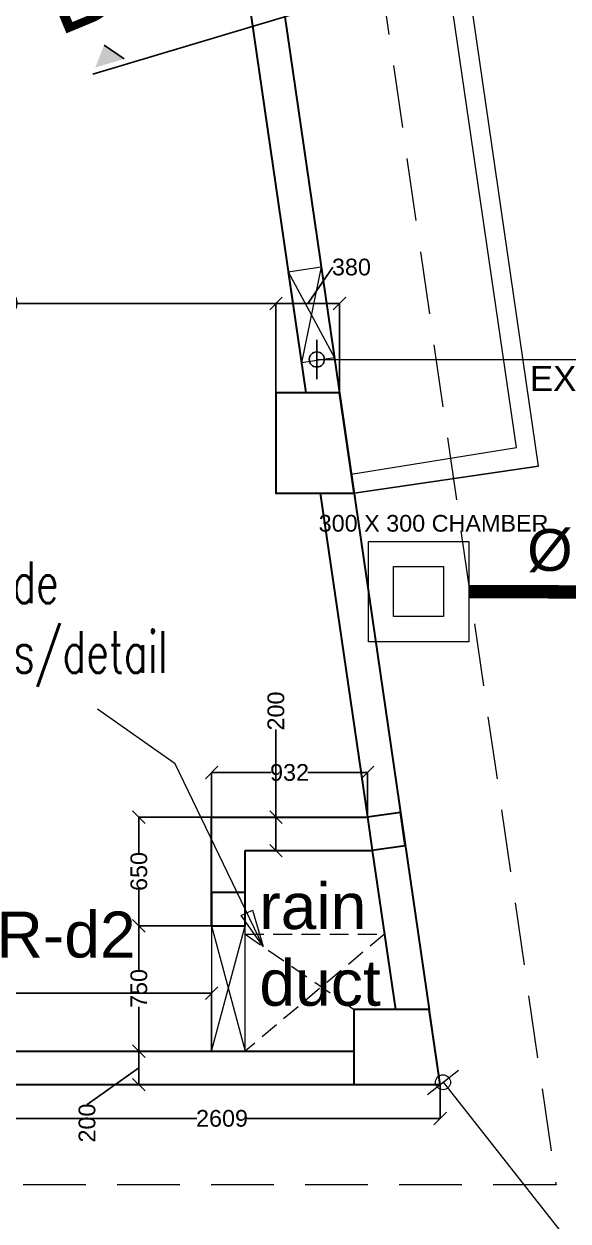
# Model space of a CAD drawing. Header units: inches. Extents: x 148614 to 294443, y 4730 to 138360.
# Drawn here: x 236621 to 239875, y 101367 to 108530 of the extents above; entities that cross this region are included whole.
import ezdxf

# ---------------------------------------------------------------- set-up
doc = ezdxf.new("R2010")
doc.units = ezdxf.units.IN
doc.header["$MEASUREMENT"] = 0
for name, pattern in [('( Hidden )', [0.375, 0.25, -0.125]), ('HIDDEN', [0.375, 0.25, -0.125]), ('HIDDEN2', [0.1875, 0.125, -0.0625])]:
    doc.linetypes.add(name, pattern=pattern)
doc.layers.get('DEFPOINTS').update_dxf_attribs({"color": 40, "lineweight": 15})
for name, color, linetype, lineweight in [('00_after bu', 7, 'Continuous', 13), ('BUILDING  LINE', 46, 'Continuous', 0), ('Column', 32, 'Continuous', 30), ("d'mart cumments", 7, 'Continuous', 15), ('description text', 34, 'Continuous', 15), ('dotted gen.& dotted windows', 252, 'HIDDEN2', 15), ('MEP INPUTS', 7, 'Continuous', 15), ('mullion', 6, 'Continuous', 30), ('room text', 7, 'Continuous', 13), ('wall cut', 7, 'Continuous', 30), ('wall ele', 7, 'Continuous', 15)]:
    doc.layers.add(name, color=color, linetype=linetype, lineweight=lineweight)
doc.layers.add('DIM 02 DMART', color=8, linetype='Continuous')
doc.layers.add('TEXT-S', color=7, linetype='Continuous')
doc.styles.add('ARIAL', font='arial.ttf')
doc.styles.add('dim center', font='arial.ttf', dxfattribs={"height": 250})
doc.styles.add('dim detail', font='simplex.shx', dxfattribs={"width": 0.65})
doc.styles.add('dim inside', font='simplex.shx', dxfattribs={"width": 0.7, "height": 100})
doc.styles.add('Romans', font='simplex.shx')
doc.styles.add('room text', font='arial.ttf', dxfattribs={"height": 150})
doc.dimstyles.new('dim inside', dxfattribs={"dimtxt": 225, "dimasz": 180, "dimexe": 0, "dimexo": 0, "dimgap": 10, "dimtad": 0, "dimdec": 0, "dimzin": 0, "dimdsep": 46, "dimtxsty": 'dim detail', "dimblk": 'SMALL', "dimcen": 0.09, "dimse1": 1, "dimse2": 1, "dimclrd": 256, "dimclrt": 256, "dimadec": 0, "dimazin": 0, "dimtfac": 1, "dimtdec": 0, "dimtofl": 0, "dimtmove": 1, "dimatfit": 3, "dimldrblk": 'SMALL', "dimfxl": 1, "dimtolj": 1, "dimtzin": 0, "dimlwd": -1, "dimarcsym": 2})
doc.dimstyles.new('Dmart', dxfattribs={"dimtxt": 100, "dimasz": 75, "dimexe": 0.0625, "dimexo": 0.0625, "dimgap": 0.09, "dimtad": 0, "dimdec": 0, "dimzin": 0, "dimdsep": 46, "dimtxsty": 'ARIAL', "dimblk": 'OBLIQUE', "dimcen": 0.09, "dimclrt": 252, "dimadec": 0, "dimazin": 0, "dimtfac": 1, "dimtdec": 0, "dimtofl": 0, "dimtmove": 1, "dimatfit": 3, "dimldrblk": 'OBLIQUE', "dimfxl": 1, "dimtolj": 1, "dimtzin": 0, "dimarcsym": 0})

# ---------------------------------------------------------------- blocks, each defined once
blk = doc.blocks.new('_Small')
at = {"color": 0, "linetype": 'ByBlock', "lineweight": -2}
blk.add_line((0, 0.65), (0, -0.65), dxfattribs=at)
blk.add_circle((0, 0), 0.25, dxfattribs=at)
blk = doc.blocks.new('*D39')
at = {"layer": "d'mart cumments", "ltscale": 1000, "transparency": 16777216}
for p, q in [((2331270.7, -2969422.7), (2332911.3, -2971505.2)), ((2334983.8, -2974135.8), (2333343.2, -2972053.4))]:
    blk.add_line(p, q, dxfattribs=at)
at = {"layer": 'DEFPOINTS', "color": 0, "ltscale": 1000, "transparency": 16777216}
for p in [(2331253.1, -2969436.6), (2334983.8, -2974135.8), (2334966.2, -2974149.7)]:
    blk.add_point(p, dxfattribs=at)
at = {"layer": "d'mart cumments", "ltscale": 1000, "transparency": 16777216, "xscale": 180, "yscale": 180, "zscale": 180}
for p, rotation in [((2331270.7, -2969422.7), 128.2317778543544), ((2334983.8, -2974135.8), 308.2317778543544)]:
    blk.add_blockref('_Small', p, dxfattribs=dict(at, rotation=rotation))
at = {"layer": "d'mart cumments", "lineweight": 9, "ltscale": 1000, "transparency": 16777216, "insert": (2333127.2, -2971779.3), "char_height": 300, "attachment_point": 5, "rotation": 308.23178, "style": 'dim detail'}
blk.add_mtext('\\A1;6000', dxfattribs=at)
blk = doc.blocks.new('erwrre')
at = {"layer": 'wall ele', "color": 6, "linetype": 'HIDDEN', "ltscale": 450}
for points in [[(2330737.7, -2969236.6), (2330086.9, -2969236.6), (2330086.9, -2968536.3), (2330920.2, -2968536.6), (2330985.6, -2968986.6), (2330737.7, -2968986.6), (2330737.7, -2969236.6)], [(2330086.9, -2968536.3), (2330737.7, -2968986.6)], [(2330920.2, -2968536.6), (2330086.9, -2969236.6)]]:
    blk.add_lwpolyline(points, dxfattribs=at)
blk = doc.blocks.new('_Oblique')
at = {"color": 0, "linetype": 'ByBlock', "lineweight": -2}
blk.add_line((-0.5, -0.5), (0.5, 0.5), dxfattribs=at)
blk = doc.blocks.new('*D162')
at = {"layer": 'DEFPOINTS', "color": 0}
for p in [(237743.5, 104050.7), (237743.5, 103783.5), (238675.1, 103783.5)]:
    blk.add_point(p, dxfattribs=at)
at = {"layer": 'DIM 02 DMART', "color": 0, "lineweight": -2}
for p, q in [((237743.5, 103783.5), (237743.5, 104050.8)), ((237743.5, 104050.7), (238099.3, 104050.7)), ((238675.1, 104050.7), (238319.4, 104050.7)), ((238675.1, 103783.5), (238675.1, 104050.8))]:
    blk.add_line(p, q, dxfattribs=at)
at = {"layer": 'DIM 02 DMART', "color": 0, "lineweight": -2, "xscale": 75, "yscale": 75, "zscale": 75, "rotation": 180}
blk.add_blockref('_Oblique', (237743.5, 104050.7), dxfattribs=at)
at = {"layer": 'DIM 02 DMART', "color": 0, "lineweight": -2, "xscale": 75, "yscale": 75, "zscale": 75}
blk.add_blockref('_Oblique', (238675.1, 104050.7), dxfattribs=at)
at = {"layer": 'DIM 02 DMART', "color": 252, "insert": (238209.3, 104050.7), "char_height": 100, "attachment_point": 5, "style": 'ARIAL'}
blk.add_mtext('\\A1;932', dxfattribs=at)
blk = doc.blocks.new('*D163')
at = {"layer": 'DEFPOINTS', "color": 0}
for p in [(237743.5, 103783.5), (237308.3, 103133.8), (237743.5, 103133.8)]:
    blk.add_point(p, dxfattribs=at)
at = {"layer": 'DIM 02 DMART', "color": 0, "lineweight": -2}
for p, q in [((237743.5, 103783.5), (237308.2, 103783.5)), ((237308.3, 103783.5), (237308.3, 103569.3)), ((237308.3, 103133.8), (237308.3, 103348)), ((237743.5, 103133.8), (237308.2, 103133.8))]:
    blk.add_line(p, q, dxfattribs=at)
at = {"layer": 'DIM 02 DMART', "color": 0, "lineweight": -2, "xscale": 75, "yscale": 75, "zscale": 75}
for p, rotation in [((237308.3, 103783.5), 90), ((237308.3, 103133.8), 270)]:
    blk.add_blockref('_Oblique', p, dxfattribs=dict(at, rotation=rotation))
at = {"layer": 'DIM 02 DMART', "color": 252, "insert": (237308.3, 103458.6), "char_height": 100, "attachment_point": 5, "rotation": 90, "style": 'ARIAL'}
blk.add_mtext('\\A1;650', dxfattribs=at)
blk = doc.blocks.new('*D164')
at = {"layer": 'DEFPOINTS', "color": 0}
for p in [(238675.1, 103783.5), (238128, 103583.5), (238704.2, 103583.5)]:
    blk.add_point(p, dxfattribs=at)
at = {"layer": 'DIM 02 DMART', "color": 0, "lineweight": -2}
for p, q in [((238128, 104307.7), (238128, 103783.5)), ((238675.1, 103783.5), (238127.9, 103783.5)), ((238128, 103783.5), (238128, 103583.5)), ((238704.1, 103583.5), (238127.9, 103583.5))]:
    blk.add_line(p, q, dxfattribs=at)
at = {"layer": 'DIM 02 DMART', "color": 0, "lineweight": -2, "xscale": 75, "yscale": 75, "zscale": 75}
for p, rotation in [((238128, 103783.5), 90), ((238128, 103583.5), 270)]:
    blk.add_blockref('_Oblique', p, dxfattribs=dict(at, rotation=rotation))
at = {"layer": 'DIM 02 DMART', "color": 252, "insert": (238128, 104418.9), "char_height": 100, "attachment_point": 5, "rotation": 90, "style": 'ARIAL'}
blk.add_mtext('\\A1;200', dxfattribs=at)
blk = doc.blocks.new('*D83')
at = {"layer": 'DEFPOINTS', "color": 0}
for p in [(237743.5, 102731.2), (234738.1, 102563.5), (237743.5, 102383.5)]:
    blk.add_point(p, dxfattribs=at)
at = {"layer": 'DIM 02 DMART', "color": 0, "lineweight": -2}
for p, q in [((234738.1, 102563.5), (234738.1, 102731.2)), ((234738.1, 102731.2), (235823.4, 102731.2)), ((237743.5, 102731.2), (236122.9, 102731.2)), ((237743.5, 102383.5), (237743.5, 102731.2))]:
    blk.add_line(p, q, dxfattribs=at)
at = {"layer": 'DIM 02 DMART', "color": 0, "lineweight": -2, "xscale": 75, "yscale": 75, "zscale": 75, "rotation": 180}
blk.add_blockref('_Oblique', (234738.1, 102731.2), dxfattribs=at)
at = {"layer": 'DIM 02 DMART', "color": 0, "lineweight": -2, "xscale": 75, "yscale": 75, "zscale": 75}
blk.add_blockref('_Oblique', (237743.5, 102731.2), dxfattribs=at)
at = {"layer": 'DIM 02 DMART', "color": 252, "insert": (235973.1, 102731.2), "char_height": 100, "attachment_point": 5, "style": 'ARIAL'}
blk.add_mtext('\\A1;3005', dxfattribs=at)
blk = doc.blocks.new('*D203')
at = {"layer": 'DEFPOINTS', "color": 0}
for p in [(238128.3, 106857.2), (238128.3, 106322.8), (234739.4, 106282.8)]:
    blk.add_point(p, dxfattribs=at)
at = {"layer": 'DIM 02 DMART', "color": 0, "lineweight": -2}
for p, q in [((234739.4, 106282.9), (234739.4, 106857.2)), ((234739.4, 106857.2), (236284.4, 106857.2)), ((238128.3, 106857.2), (236583.3, 106857.2)), ((238128.3, 106322.8), (238128.3, 106857.2))]:
    blk.add_line(p, q, dxfattribs=at)
at = {"layer": 'DIM 02 DMART', "color": 0, "lineweight": -2, "xscale": 75, "yscale": 75, "zscale": 75, "rotation": 180}
blk.add_blockref('_Oblique', (234739.4, 106857.2), dxfattribs=at)
at = {"layer": 'DIM 02 DMART', "color": 0, "lineweight": -2, "xscale": 75, "yscale": 75, "zscale": 75}
blk.add_blockref('_Oblique', (238128.3, 106857.2), dxfattribs=at)
at = {"layer": 'DIM 02 DMART', "color": 252, "insert": (236433.8, 106857.2), "char_height": 100, "attachment_point": 5, "style": 'ARIAL'}
blk.add_mtext('\\A1;3389', dxfattribs=at)
blk = doc.blocks.new('*D204')
at = {"layer": 'DEFPOINTS', "color": 0}
for p in [(238508.3, 106857.2), (238128.3, 106322.8), (238508.3, 106322.8)]:
    blk.add_point(p, dxfattribs=at)
at = {"layer": 'DIM 02 DMART', "color": 0, "lineweight": -2}
for p, q in [((238318.3, 106857.2), (238468.9, 107074.7)), ((238468.9, 107074.7), (238469.1, 107074.7)), ((238128.3, 106322.8), (238128.3, 106857.2)), ((238128.3, 106857.2), (238508.3, 106857.2)), ((238508.3, 106322.8), (238508.3, 106857.2))]:
    blk.add_line(p, q, dxfattribs=at)
at = {"layer": 'DIM 02 DMART', "color": 0, "lineweight": -2, "xscale": 75, "yscale": 75, "zscale": 75, "rotation": 180}
blk.add_blockref('_Oblique', (238128.3, 106857.2), dxfattribs=at)
at = {"layer": 'DIM 02 DMART', "color": 0, "lineweight": -2, "xscale": 75, "yscale": 75, "zscale": 75}
blk.add_blockref('_Oblique', (238508.3, 106857.2), dxfattribs=at)
at = {"layer": 'DIM 02 DMART', "color": 252, "insert": (238579.5, 107074.7), "char_height": 100, "attachment_point": 5, "style": 'ARIAL'}
blk.add_mtext('\\A1;380', dxfattribs=at)
blk = doc.blocks.new('*D243')
at = {"layer": 'DEFPOINTS', "color": 0}
for p in [(237743.5, 103133.8), (237308.3, 102383.5), (237743.5, 102383.5)]:
    blk.add_point(p, dxfattribs=at)
at = {"layer": 'DIM 02 DMART', "color": 0, "lineweight": -2}
for p, q in [((237743.5, 103133.8), (237308.2, 103133.8)), ((237308.3, 103133.8), (237308.3, 102868.6)), ((237308.3, 102383.5), (237308.3, 102648.7)), ((237743.5, 102383.5), (237308.2, 102383.5))]:
    blk.add_line(p, q, dxfattribs=at)
at = {"layer": 'DIM 02 DMART', "color": 0, "lineweight": -2, "xscale": 75, "yscale": 75, "zscale": 75}
for p, rotation in [((237308.3, 103133.8), 90), ((237308.3, 102383.5), 270)]:
    blk.add_blockref('_Oblique', p, dxfattribs=dict(at, rotation=rotation))
at = {"layer": 'DIM 02 DMART', "color": 252, "insert": (237308.3, 102758.6), "char_height": 100, "attachment_point": 5, "rotation": 90, "style": 'ARIAL'}
blk.add_mtext('\\A1;750', dxfattribs=at)
blk = doc.blocks.new('*D134')
at = {"layer": 'DEFPOINTS', "color": 0}
for p in [(237308.3, 102383.5), (237308.3, 102183.5), (237308.3, 102183.5)]:
    blk.add_point(p, dxfattribs=at)
at = {"layer": 'DIM 02 DMART', "color": 0, "lineweight": -2}
for p, q in [((237308.3, 102383.5), (237308.3, 102183.5)), ((237308.4, 102383.5), (237308.4, 102383.5)), ((237308.3, 102283.5), (236998.4, 102065.1)), ((237308.4, 102183.5), (237308.4, 102183.5)), ((236998.4, 102065.1), (236998.4, 102064.9))]:
    blk.add_line(p, q, dxfattribs=at)
at = {"layer": 'DIM 02 DMART', "color": 0, "lineweight": -2, "xscale": 75, "yscale": 75, "zscale": 75}
for p, rotation in [((237308.3, 102383.5), 90), ((237308.3, 102183.5), 270)]:
    blk.add_blockref('_Oblique', p, dxfattribs=dict(at, rotation=rotation))
at = {"layer": 'DIM 02 DMART', "color": 252, "insert": (236998.4, 101953.6), "char_height": 100, "attachment_point": 5, "rotation": 90, "style": 'ARIAL'}
blk.add_mtext('\\A1;200', dxfattribs=at)
blk = doc.blocks.new('*D138')
at = {"layer": 'DEFPOINTS', "color": 0}
for p in [(236501.1, 102183.5), (239109.7, 102183.5, -1000), (239109.7, 101981.1)]:
    blk.add_point(p, dxfattribs=at)
at = {"layer": 'DIM 02 DMART', "color": 0, "lineweight": -2}
for p, q in [((236501.1, 102183.4), (236501.1, 101981)), ((239109.7, 102183.4), (239109.7, 101981)), ((236501.1, 101981.1), (237655, 101981.1)), ((239109.7, 101981.1), (237955.8, 101981.1))]:
    blk.add_line(p, q, dxfattribs=at)
at = {"layer": 'DIM 02 DMART', "color": 0, "lineweight": -2, "xscale": 75, "yscale": 75, "zscale": 75, "rotation": 180}
blk.add_blockref('_Oblique', (236501.1, 101981.1), dxfattribs=at)
at = {"layer": 'DIM 02 DMART', "color": 0, "lineweight": -2, "xscale": 75, "yscale": 75, "zscale": 75}
blk.add_blockref('_Oblique', (239109.7, 101981.1), dxfattribs=at)
at = {"layer": 'DIM 02 DMART', "color": 252, "insert": (237805.4, 101981.1), "char_height": 100, "attachment_point": 5, "style": 'ARIAL'}
blk.add_mtext('\\A1;2609', dxfattribs=at)
blk = doc.blocks.new('A$C63DB6998')
at = {"layer": 'MEP INPUTS', "color": 3, "lineweight": 9, "ltscale": 1000}
blk.add_lwpolyline([(0, 0), (0, 550), (200, 550), (200, 0)], close=True, dxfattribs=at)
for points in [[(0, 550), (200, 0)], [(200, 550), (0, 0)]]:
    blk.add_lwpolyline(points, dxfattribs=at)
blk = doc.blocks.new('A$C3D6316D4')
at = {"layer": 'MEP INPUTS', "color": 3, "lineweight": 9, "ltscale": 1000}
for points in [[(330.7, 600), (930.7, 600), (930.7, 0), (330.7, 0)], [(480.7, 450), (780.7, 450), (780.7, 150), (480.7, 150)]]:
    blk.add_lwpolyline(points, close=True, dxfattribs=at)
at = {"layer": 'MEP INPUTS', "color": 3, "lineweight": 9, "ltscale": 1000, "insert": (33.3, 758.4), "char_height": 100, "attachment_point": 1, "style": 'dim center'}
blk.add_mtext_dynamic_manual_height_columns('300 X 300 CHAMBER', width=3764.688, gutter_width=1250, heights=[0], dxfattribs=at)
blk = doc.blocks.new('adsasda')
at = {"layer": '00_after bu'}
for p, q in [((2331709.7, -2965624.1), (2330664.6, -2958431)), ((2331842.3, -2965737), (2330778.4, -2958414.4))]:
    blk.add_line(p, q, dxfattribs=at)
at = {"layer": '00_after bu', "lineweight": 5}
for p, q in [((2330720.5, -2965783.8, -1000), (2331709.7, -2965624.1, -1000)), ((2330738.9, -2965897.3, -1000), (2331842.3, -2965737, -1000))]:
    blk.add_line(p, q, dxfattribs=at)
at = {"layer": "d'mart cumments", "lineweight": 9, "ltscale": 1000}
dim = blk.add_aligned_dim(p1=(2331253.1, -2969436.6, -1000), p2=(2334966.2, -2974149.7, -1000), distance=22.4, dimstyle='dim inside', override={"dimtxt": 300}, dxfattribs=at)
dim.commit()
dim.dimension.update_dxf_attribs({"geometry": '*D39', "text_midpoint": (2333127.2, -2971779.3, -1000)})

msp = doc.modelspace()

# ---------------------------------------------------------------- hatches: boundary and pattern name
h = msp.add_hatch(color=256)
h.dxf.hatch_style = 1
h.paths.add_polyline_path([(237046.9, 108269.1), (237099.8, 108402.4), (237219.6, 108320.8)])

# ---------------------------------------------------------------- linework, layer by layer
for p, q in [((237219.6, 108320.8), (237099.8, 108402.4)), ((238595.5, 105722.8, -1000), (239698.9, 105883.1, -1000))]:
    msp.add_line(p, q)
msp.add_lwpolyline([(237033, 108228.4), (238346.6, 108622.2)])
at = {"layer": 'BUILDING  LINE'}
msp.add_lwpolyline([(202337.6, 128833.5), (235237.6, 128833.5), (239109.7, 102183.4), (202337.6, 102183.4)], close=True, dxfattribs=at)
at = {"layer": 'Column', "ltscale": 20}
for points in [[(238508.3, 106322.8), (238128.3, 106322.8), (238128.3, 105722.8), (238595.5, 105722.8)], [(239044.3, 102633.5), (238594.3, 102633.5), (238594.3, 102183.5), (239109.7, 102183.5)]]:
    msp.add_lwpolyline(points, close=True, dxfattribs=at)
at = {"layer": 'dotted gen.& dotted windows', "linetype": '( Hidden )', "ltscale": 1500}
msp.add_lwpolyline([(201737.6, 129433.5), (235756.8, 129433.5), (239803.2, 101583.5), (201737.6, 101583.5)], close=True, dxfattribs=at)
at = {"layer": 'MEP INPUTS', "color": 4, "lineweight": 9, "ltscale": 1000, "const_width": 80, "elevation": -1000}
msp.add_lwpolyline([(239281.1, 105133.7), (244746.8, 105114.9)], dxfattribs=at)
at = {"layer": 'mullion'}
for p, q in [((236399.1, 102383.5), (237743.5, 102383.5)), ((237743.5, 102383.5), (238594.3, 102383.5)), ((236399.1, 102183.5), (238594.3, 102183.5))]:
    msp.add_line(p, q, dxfattribs=at)
for points in [[(238873, 103812.2), (238675.1, 103783.5), (238703.9, 103585.6), (238901.8, 103614.3)], [(237943.5, 103333.8), (237743.5, 103333.8), (237743.5, 103133.8), (237943.5, 103133.8)]]:
    msp.add_lwpolyline(points, close=True, dxfattribs=at)
at = {"layer": 'wall cut'}
for p, q in [((237912.4, 109032.9), (238306.2, 106322.8)), ((238110.4, 109061.6), (239044.3, 102633.5)), ((238393.4, 105722.8), (238675.1, 103783.5)), ((237743.5, 103783.5), (238675.1, 103783.5)), ((237943.5, 103583.5), (238704.2, 103583.5)), ((238704.2, 103583.5), (238842.2, 102633.5))]:
    msp.add_line(p, q, dxfattribs=at)
for points in [[(237743.5, 103133.8), (237743.5, 103783.5)], [(237943.5, 103133.8), (237943.5, 103583.5)], [(237743.5, 103133.8), (237943.5, 103133.8)]]:
    msp.add_lwpolyline(points, dxfattribs=at)
at = {"layer": 'wall ele'}
for points in [[(237743.5, 103133.8), (237943.5, 102383.5)], [(237743.5, 102383.5), (237943.5, 103133.8)]]:
    msp.add_lwpolyline(points, dxfattribs=at)
msp.add_lwpolyline([(237943.5, 103133.8), (237743.5, 103133.8), (237743.5, 102383.5), (237943.5, 102383.5)], close=True, dxfattribs=at)

# ---------------------------------------------------------------- block references
at = {"layer": 'DIM 02 DMART'}
msp.add_blockref('adsasda', (-2092143.4, 3071620.1), dxfattribs=at)
at = {"layer": 'MEP INPUTS', "color": 3, "lineweight": 0, "ltscale": 1000, "rotation": 8.266803399508609}
msp.add_blockref('A$C63DB6998', (238280, 106503.1), dxfattribs=at)
at = {"layer": 'MEP INPUTS', "color": 3, "lineweight": 9, "ltscale": 1000}
msp.add_blockref('A$C3D6316D4', (238350.4, 104833.7, -1000), dxfattribs=at)
at = {"layer": 'wall ele', "color": 6}
msp.add_blockref('erwrre', (-2092143.4, 3071620.1), dxfattribs=at)

# ---------------------------------------------------------------- texts
at = {"layer": 'description text', "insert": (235305.9, 105313.3), "char_height": 250, "width": 2639.264, "attachment_point": 1, "style": 'dim inside'}
msp.add_mtext('\\pxql;450mm wide \\Pplatform as/detail', dxfattribs=at)
at = {"layer": 'MEP INPUTS', "color": 3, "lineweight": 0, "ltscale": 1000, "insert": (239645.8, 106734), "char_height": 150, "width": 3267.464, "attachment_point": 1, "style": 'dim center'}
msp.add_mtext('      550 X 550 \\PEXHAUST CUTOUT', dxfattribs=at)
at = {"layer": 'MEP INPUTS', "color": 0, "lineweight": 5, "ltscale": 1000, "insert": (239645.8, 106734), "char_height": 150, "width": 4931.336, "attachment_point": 1, "style": 'dim center'}
msp.add_mtext('      550 X 550 \\PEXHAUST CUTOUT', dxfattribs=at)
at = {"layer": 'MEP INPUTS', "color": 4, "lineweight": 9, "ltscale": 1000, "insert": (239631, 105507.3, 1000), "char_height": 250, "attachment_point": 1, "rotation": 359.98851, "style": 'dim center'}
msp.add_mtext_dynamic_manual_height_columns('%%C 80 DIA HDPE PIPE', width=10657.338, gutter_width=1250, heights=[0], dxfattribs=at)
at = {"layer": 'room text', "insert": (238028.7, 102651.4), "char_height": 275, "width": 19110.875, "attachment_point": 7, "style": 'room text'}
msp.add_mtext('rain \\Pduct', dxfattribs=at)
at = {"layer": 'room text', "color": 6, "insert": (236456.6, 102940), "char_height": 275, "width": 19110.875, "attachment_point": 7, "style": 'room text'}
msp.add_mtext('R-d2', dxfattribs=at)
at = {"layer": 'TEXT-S', "ltscale": 1.5, "insert": (237042.6, 109030.2), "char_height": 450, "width": 49.26, "attachment_point": 3, "rotation": 22.47018, "style": 'Romans'}
msp.add_mtext('{\\fArial|b0|i0|c0|p34;B}', dxfattribs=at)

# ---------------------------------------------------------------- dimensions: what is measured, and where the dimension line sits
at = {"layer": 'DIM 02 DMART'}
for base, p1, p2, picture, middle in [((238508.3, 106857.2), (238128.3, 106322.8), (238508.3, 106322.8), '*D204', (238469.2, 107074.7)), ((237743.5, 102731.2), (234738.1, 102563.5), (237743.5, 102383.5), '*D83', (235973.1, 102731.2))]:
    dim = msp.add_linear_dim(base=base, p1=p1, p2=p2, dimstyle='Dmart', dxfattribs=at)
    dim.commit()
    dim.dimension.update_dxf_attribs({"geometry": picture, "text_midpoint": middle, "dimtype": 160})
for base, p1, p2, picture, middle in [((238128.3, 106857.2), (234739.4, 106282.8), (238128.3, 106322.8), '*D203', (236433.8, 106857.2)), ((237743.5, 104050.7), (238675.1, 103783.5), (237743.5, 103783.5), '*D162', (238209.3, 104050.7)), ((239109.7, 101981.1), (236501.1, 102183.5), (239109.7, 102183.5, -1000), '*D138', (237805.4, 101981.1))]:
    dim = msp.add_linear_dim(base=base, p1=p1, p2=p2, dimstyle='Dmart', dxfattribs=at)
    dim.commit()
    dim.dimension.update_dxf_attribs({"geometry": picture, "text_midpoint": middle})
for base, p1, p2, picture, middle in [((238128, 103583.5), (238675.1, 103783.5), (238704.2, 103583.5), '*D164', (238128, 104418.9)), ((237308.3, 102183.5), (237308.3, 102383.5), (237308.3, 102183.5), '*D134', (236998.4, 102064.8))]:
    dim = msp.add_linear_dim(base=base, p1=p1, p2=p2, angle=90, dimstyle='Dmart', dxfattribs=at)
    dim.commit()
    dim.dimension.update_dxf_attribs({"geometry": picture, "text_midpoint": middle, "dimtype": 160})
for base, p1, p2, picture, middle in [((237308.3, 103133.8), (237743.5, 103783.5), (237743.5, 103133.8), '*D163', (237308.3, 103458.6)), ((237308.3, 102383.5), (237743.5, 103133.8), (237743.5, 102383.5), '*D243', (237308.3, 102758.6))]:
    dim = msp.add_linear_dim(base=base, p1=p1, p2=p2, angle=90, dimstyle='Dmart', dxfattribs=at)
    dim.commit()
    dim.dimension.update_dxf_attribs({"geometry": picture, "text_midpoint": middle})

# ---------------------------------------------------------------- leaders
at = {"layer": 'description text'}
msp.add_leader([(238051.2, 103009.3), (237526, 104102), (237060.9, 104429.5)], dimstyle='dim inside', override={"dimasz": 225, "dimldrblk": 'ClosedBlank', "dimfxl": 50}, dxfattribs=at)
at = {"layer": 'MEP INPUTS', "color": 3, "lineweight": 0, "ltscale": 1000}
msp.add_leader([(238372.5, 106522.3), (241675.3, 106522.3)], dimstyle='dim inside', override={"dimgap": 10, "dimtad": 0, "dimarcsym": 1}, dxfattribs=at)
at = {"layer": 'MEP INPUTS'}
msp.add_leader([(238372.5, 106522.3), (241675.3, 106522.3)], dimstyle='dim inside', override={"dimclrd": 3, "dimfxl": 100, "dimfxlon": 1}, dxfattribs=at)

doc.saveas('drawing.dxf')
